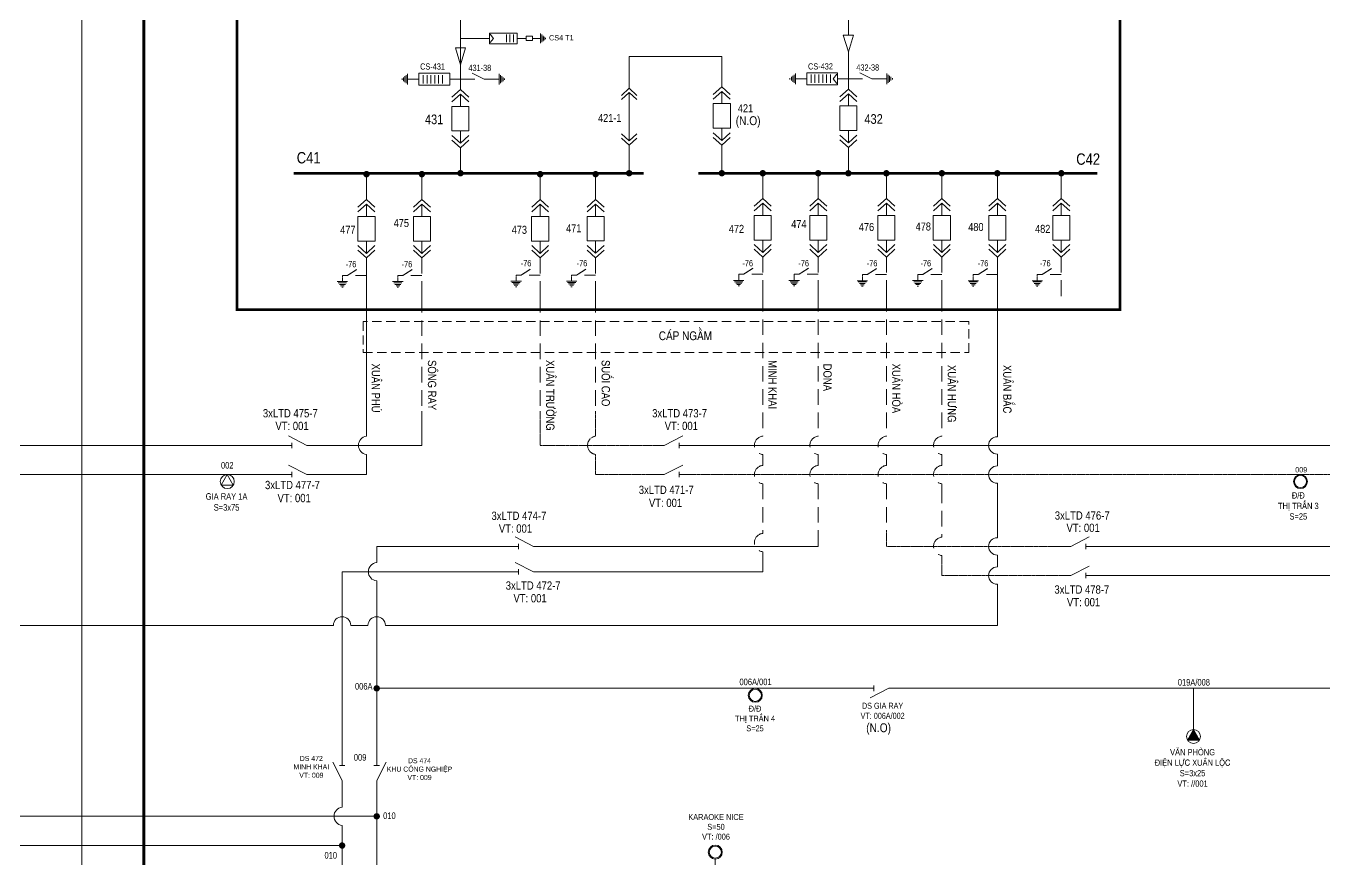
# Model space of a CAD drawing. Header units: inches. Extents: x 3694 to 9715, y -885 to 919.
# Drawn here: x 6742.3 to 7160.1, y 323.3 to 591.5 of the extents above; entities that cross this region are included whole.
import ezdxf
from ezdxf.enums import TextEntityAlignment as Align

# ---------------------------------------------------------------- set-up
doc = ezdxf.new("R2010")
doc.units = ezdxf.units.IN
doc.header["$LTSCALE"] = 0.2
doc.header["$MEASUREMENT"] = 0
doc.linetypes.add('DASHED', pattern=[0.75, 0.5, -0.25])
doc.layers.get('0').update_dxf_attribs({"lineweight": 5})
for name, color, linetype, lineweight in [('Cap ngam', 1, 'DASHED', 15), ('Day 110kV', 4, 'Continuous', 13), ('Day 22kV', 1, 'Continuous', 13), ('Khung', 7, 'Continuous', 13), ('TBA', 5, 'Continuous', 9), ('Text', 7, 'Continuous', 9), ('Thay', 8, 'Continuous', 13), ('Thiet bi', 3, 'Continuous', 9), ('Tuyen 471', 3, 'Continuous', 13), ('Tuyen 473', 5, 'Continuous', 13), ('Tuyen 475', 6, 'Continuous', 13), ('Tuyen 476', 4, 'Continuous', 13), ('Tuyen 477', 5, 'Continuous', 13), ('Tuyen 478', 1, 'Continuous', 13), ('Tuyen 480', 1, 'Continuous', 13)]:
    doc.layers.add(name, color=color, linetype=linetype, lineweight=lineweight)
doc.styles.add('V-H-C', font='VHELVCN_0.TTF')
doc.styles.add('V-H-C-B', font='VHELVCB_0.TTF')

# ---------------------------------------------------------------- blocks, each defined once
blk = doc.blocks.new('MAT CAT')
at = {"color": 0}
for points in [[(-0.97, 5.81), (0, 6.7), (0.97, 5.81)], [(-0.97, 5.28), (0, 6.17), (0.97, 5.28)], [(0, 4.76), (0, 6.17)], [(0, 1.94), (0, 0.53)], [(-0.97, 1.42), (0, 0.53), (0.97, 1.42)], [(-0.97, 0.89), (0, 0), (0.97, 0.89)]]:
    blk.add_lwpolyline(points, dxfattribs=at)
blk.add_lwpolyline([(-0.98, 4.76), (0.98, 4.76), (0.98, 1.94), (-0.98, 1.94)], close=True, dxfattribs=at)
blk = doc.blocks.new('NOI DAT')
at = {"color": 0}
for points in [[(0.6, 0), (-0.6, 0)], [(-0.47, -0.15), (0.47, -0.15)], [(-0.34, -0.31), (0.34, -0.31)], [(-0.21, -0.46), (0.21, -0.46)], [(-0.08, -0.62), (0.08, -0.62)]]:
    blk.add_lwpolyline(points, dxfattribs=at)
blk = doc.blocks.new('DTD MC')
at = {"layer": 'Day 110kV', "color": 1, "linetype": 'DASHED'}
blk.add_lwpolyline([(1377.92, 454.43), (1374.95, 452.52), (1373.34, 452.52), (1373.34, 450.53)], dxfattribs=at)
at = {"layer": 'Thiet bi'}
for points in [[(1373.34, 452.52), (1374.95, 452.52), (1377.92, 454.43)], [(1381.08, 452.52), (1377.54, 452.52)]]:
    blk.add_lwpolyline(points, dxfattribs=at)
at = {"layer": 'Thiet bi', "xscale": 2.809729812779096, "yscale": 2.809729812779096, "zscale": 2.809729812779032}
blk.add_blockref('NOI DAT', (1373.34, 450.53), dxfattribs=at)
blk = doc.blocks.new('ALTD')
at = {"color": 0}
for points in [[(3.38, 1.08), (1.27, 0), (0, 0)], [(2.99, 0.31), (2.99, -0.31)], [(2.99, 0), (4.73, 0)]]:
    blk.add_lwpolyline(points, dxfattribs=at)
blk = doc.blocks.new('TBA 3P')
at = {"color": 0}
blk.add_lwpolyline([(0, 1.6, 0, 1.39, 0), (0, 0.4, 0, 0, 0)], format="xyseb", dxfattribs=at)
blk.add_lwpolyline([(-0.69, 0.4), (0.69, 0.4), (0, 1.6)], close=True, dxfattribs=at)
blk.add_circle((0, 0.8), 0.8, dxfattribs=at)

msp = doc.modelspace()

# ---------------------------------------------------------------- linework, layer by layer
at = {"layer": 'Cap ngam', "linetype": 'DASHED', "ltscale": 50}
for points in [[(6869.74, 516.82), (6869.74, 504.24), (6869.74, 504.24), (6869.74, 467.47), (6869.74, 467.47)], [(7075.52, 517.12), (7075.52, 504.54), (7075.52, 504.54), (7075.52, 504.73)]]:
    msp.add_lwpolyline(points, dxfattribs=at)
at = {"layer": 'Cap ngam', "color": 5, "linetype": 'DASHED', "ltscale": 50}
msp.add_lwpolyline([(6907.79, 516.82), (6907.79, 504.24), (6907.79, 504.24), (6907.79, 467.47)], dxfattribs=at)
at = {"layer": 'Cap ngam', "color": 3, "linetype": 'DASHED', "ltscale": 50}
msp.add_lwpolyline([(6925.65, 516.83), (6925.65, 504.24), (6925.65, 504.24), (6925.65, 467.48)], dxfattribs=at)
at = {"layer": 'Cap ngam', "linetype": 'DASHED', "ltscale": 50}
for points in [[(6979.44, 517.12), (6979.44, 504.54), (6979.44, 504.54), (6979.44, 459.45, 0.908238), (6979.44, 453.55), (6979.44, 450.05, 0.908238), (6979.44, 444.15), (6979.44, 444.15)], [(6997.29, 517.12), (6997.29, 504.54), (6997.29, 504.54), (6997.29, 459.45, 0.908238), (6997.29, 453.55), (6997.29, 450.05, 0.908238), (6997.29, 444.15), (6997.29, 428.89)], [(6979.44, 444.15), (6979.44, 444.15), (6979.44, 444.15), (6979.44, 428.16, 0.908238), (6979.44, 422.26), (6979.44, 420.33)]]:
    msp.add_lwpolyline(points, format="xyb", dxfattribs=at)
at = {"layer": 'Cap ngam', "color": 4, "ltscale": 50}
msp.add_lwpolyline([(7019.23, 517.12), (7019.23, 504.54), (7019.23, 504.54), (7019.23, 459.45, 0.908238), (7019.23, 453.55), (7019.23, 450.05, 0.908238), (7019.23, 444.15), (7019.23, 428.89)], format="xyb", dxfattribs=at)
at = {"layer": 'Cap ngam', "ltscale": 50}
for points in [[(7037.08, 517.12), (7037.08, 504.54), (7037.08, 504.54), (7037.08, 459.45, 0.908238), (7037.08, 453.55), (7037.08, 450.05, 0.908238), (7037.08, 444.15), (7037.08, 442.92)], [(7037.08, 442.92), (7037.08, 442.92), (7037.08, 442.92), (7037.08, 426.93, 0.908238), (7037.08, 421.03), (7037.08, 419.1)]]:
    msp.add_lwpolyline(points, format="xyb", dxfattribs=at)
at = {"layer": 'Cap ngam', "color": 5, "linetype": 'DASHED'}
msp.add_lwpolyline([(6907.79, 467.47), (6907.79, 456.49), (6944.17, 456.49)], dxfattribs=at)
at = {"layer": 'Cap ngam', "color": 3, "linetype": 'DASHED'}
msp.add_lwpolyline([(6925.65, 467.48), (6925.65, 459.46, 0.880264), (6925.65, 453.56), (6925.65, 447.1), (6944.17, 447.09)], format="xyb", dxfattribs=at)
at = {"layer": 'Cap ngam', "color": 4}
msp.add_lwpolyline([(7019.23, 428.89), (7019.23, 423.97), (7075.04, 423.97)], dxfattribs=at)
at = {"layer": 'Cap ngam'}
msp.add_lwpolyline([(7037.08, 419.1), (7037.08, 414.57), (7075.04, 414.57)], dxfattribs=at)
at = {"layer": 'Day 110kV'}
for points in [[(6882.13, 589.66), (6882.13, 584.41)], [(6882.13, 587.51), (6891.45, 587.51)], [(6891.69, 586.13), (6892.79, 587.51), (6891.69, 588.89)], [(6896.93, 588.73), (6896.93, 586.29)], [(6898.05, 588.73), (6898.05, 586.29)], [(6899.17, 588.73), (6899.17, 586.29)], [(6903.32, 587.51), (6900.43, 587.51)], [(6907.93, 587.51), (6905.31, 587.51)]]:
    msp.add_lwpolyline(points, dxfattribs=at)
for points in [[(6891.45, 589.23), (6900.43, 589.23), (6900.43, 585.78), (6891.45, 585.78)], [(6903.32, 588.19), (6905.31, 588.19), (6905.31, 586.83), (6903.32, 586.83)], [(6880.5, 584.41), (6882.13, 579.02), (6883.76, 584.41)]]:
    msp.add_lwpolyline(points, close=True, dxfattribs=at)
at = {"layer": 'Day 22kV', "const_width": 0.843}
msp.add_lwpolyline([(6828.41, 544.1), (6941.16, 544.1)], dxfattribs=at)
at = {"layer": 'Day 22kV', "color": 2, "const_width": 1.01}
for points in [[(6851.89, 544.32, 1), (6851.89, 543.27, 1), (6851.89, 544.32, 2.414214)], [(6869.74, 544.32, 1), (6869.74, 543.27, 1), (6869.74, 544.32, 2.414214)], [(6907.79, 544.32, 1), (6907.79, 543.27, 1), (6907.79, 544.32, 2.414214)], [(6925.65, 544.32, 1), (6925.65, 543.27, 1), (6925.65, 544.32, 2.414214)], [(6936.44, 544.62, 1), (6936.44, 543.57, 1), (6936.44, 544.62, 2.414214)]]:
    msp.add_lwpolyline(points, format="xyb", dxfattribs=at)
at = {"layer": 'Day 22kV'}
for points in [[(6851.89, 535.65), (6851.89, 543.79)], [(6869.74, 535.65), (6869.74, 543.79)], [(6907.79, 535.65), (6907.79, 543.79)], [(6925.65, 535.65), (6925.65, 543.79)], [(6979.44, 535.93), (6979.44, 544.08)], [(6997.29, 535.94), (6997.29, 544.09)], [(7019.23, 535.94), (7019.23, 544.09)], [(7037.08, 535.95), (7037.08, 544.1)], [(7054.94, 535.94), (7054.94, 544.09)], [(7075.52, 535.95), (7075.52, 544.1)], [(6855.18, 418.76), (6855.18, 423.97), (6895.96, 423.97)], [(6844.05, 358.3), (6844.05, 415.8), (6895.96, 415.8)], [(6855.18, 378.28), (7010.27, 378.28)], [(6523.14, 337.08), (6855.18, 337.08), (6855.18, 289.86), (6855.18, 289.86)], [(6844.05, 327.68), (6595.2, 327.68)], [(6844.05, 327.68), (6844.05, 327.68), (6844.05, 280.46), (6844.05, 280.46)]]:
    msp.add_lwpolyline(points, dxfattribs=at)
at = {"layer": 'Day 22kV', "const_width": 1.01}
for points in [[(6882.13, 544.63, 1), (6882.13, 543.58, 1), (6882.13, 544.63, 2.414214)], [(6966.25, 544.62, 1), (6966.25, 543.57, 1), (6966.25, 544.62, 2.414214)], [(6979.44, 544.61, 1), (6979.44, 543.56, 1), (6979.44, 544.61, 2.414214)], [(6997.29, 544.61, 1), (6997.29, 543.56, 1), (6997.29, 544.61, 2.414214)], [(7006.99, 544.61, 1), (7006.99, 543.56, 1), (7006.99, 544.61, 2.414214)], [(7019.23, 544.61, 1), (7019.23, 543.56, 1), (7019.23, 544.61, 2.414214)], [(7037.08, 544.61, 1), (7037.08, 543.56, 1), (7037.08, 544.61, 2.414214)], [(7054.94, 544.61, 1), (7054.94, 543.56, 1), (7054.94, 544.61, 2.414214)], [(7075.52, 544.62, 1), (7075.52, 543.57, 1), (7075.52, 544.62, 2.414214)], [(6855.18, 378.8, 1), (6855.18, 377.75, 1), (6855.18, 378.8, 2.414214)], [(6855.18, 337.6, 1), (6855.18, 336.55, 1), (6855.18, 337.6, 2.414214)], [(6844.05, 328.2, 1), (6844.05, 327.16, 1), (6844.05, 328.2, 2.414214)]]:
    msp.add_lwpolyline(points, format="xyb", dxfattribs=at)
at = {"layer": 'Day 22kV', "color": 5, "const_width": 0.843}
msp.add_lwpolyline([(6958.71, 544.09), (7087.09, 544.09)], dxfattribs=at)
at = {"layer": 'Day 22kV', "ltscale": 50}
msp.add_lwpolyline([(6855.18, 418.76, 0.908238), (6855.18, 412.86), (6855.18, 358.3)], format="xyb", dxfattribs=at)
at = {"layer": 'Day 22kV', "color": 1}
msp.add_lwpolyline([(6979.44, 420.33), (6979.44, 415.8), (6909.24, 415.8)], dxfattribs=at)
at = {"layer": 'Day 22kV', "elevation": -1}
msp.add_lwpolyline([(6964.16, 323.32), (6964.16, 300.31)], dxfattribs=at)
at = {"layer": 'Khung'}
msp.add_lwpolyline([(6760.27, 918.53), (9715.27, 918.53), (9715.27, -836.47), (6760.27, -836.47)], close=True, dxfattribs=at)
at = {"layer": 'Khung', "const_width": 1}
msp.add_lwpolyline([(6780.27, 898.53), (9695.27, 898.53), (9695.27, -816.47), (6780.27, -816.47)], close=True, dxfattribs=at)
at = {"layer": 'Khung', "color": 2, "const_width": 0.84}
msp.add_lwpolyline([(6810.24, 729.08), (7094.45, 729.08), (7094.45, 500.19), (6810.24, 500.19)], close=True, dxfattribs=at)
at = {"layer": 'TBA', "elevation": 0.64}
msp.add_lwpolyline([(6807.1, 447.09), (6805.15, 443.72), (6809.04, 443.72)], close=True, dxfattribs=at)
at = {"layer": 'TBA', "ltscale": 2}
msp.add_circle((6807.1, 444.84, 0.64), 2.25, dxfattribs=at)
at = {"layer": 'TBA', "color": 3}
for radius in [2.25, 1.95]:
    msp.add_circle((7152.5, 444.84), radius, dxfattribs=at)
at = {"layer": 'TBA'}
for centre, radius in [((6977.04, 376.03), 2.25), ((6977.04, 376.03), 1.95), ((6964.16, 325.57, -1), 2.25), ((6964.16, 325.57, -1), 1.95)]:
    msp.add_circle(centre, radius, dxfattribs=at)
at = {"layer": 'Text', "color": 1, "linetype": 'Continuous'}
for p, q in [((6936.44, 570.11), (6936.44, 554.49)), ((6936.44, 553.12), (6936.44, 544.1)), ((6966.25, 553.12), (6966.25, 544.09))]:
    msp.add_line(p, q, dxfattribs=at)
msp.add_lwpolyline([(6966.25, 571.94), (6966.25, 581.62), (6936.44, 581.62), (6936.44, 571.48)], dxfattribs=at)
at = {"layer": 'Thay', "linetype": 'DASHED', "ltscale": 30}
msp.add_lwpolyline([(6850.84, 486.36), (7045.77, 486.36), (7045.77, 496.41), (6850.84, 496.41)], close=True, dxfattribs=at)
at = {"layer": 'Thiet bi'}
for p, q in [((6882.13, 571.07), (6882.13, 593.35)), ((7006.99, 571.19), (7006.99, 583.13)), ((7006.99, 552.37), (7006.99, 544.09))]:
    msp.add_line(p, q, dxfattribs=at)
for points in [[(6865.09, 574.37), (6868.78, 574.37)], [(6870.16, 573.02), (6870.16, 575.71)], [(6871.4, 573.02), (6871.4, 575.71)], [(6872.63, 573.02), (6872.63, 575.71)], [(6873.87, 573.02), (6873.87, 575.71)], [(6875.1, 573.02), (6875.1, 575.71)], [(6876.34, 573.02), (6876.34, 575.71)], [(6878.67, 574.37), (6886.74, 574.37)], [(6894.56, 574.37), (6889.73, 574.37), (6885.86, 576.28)], [(6989.94, 574.49), (6993.63, 574.49)], [(6995.02, 573.15), (6995.02, 575.84)], [(6996.25, 573.15), (6996.25, 575.84)], [(6997.48, 573.15), (6997.48, 575.84)], [(6998.72, 573.15), (6998.72, 575.84)], [(6999.95, 573.15), (6999.95, 575.84)], [(7001.19, 573.15), (7001.19, 575.84)], [(7003.26, 576.01), (7002.05, 574.49), (7003.26, 572.97)], [(7003.52, 574.49), (7011.59, 574.49)], [(7019.41, 574.49), (7014.58, 574.49), (7010.71, 576.41)], [(6933.93, 569.17), (6936.44, 571.48), (6938.95, 569.17)], [(6933.93, 567.8), (6936.44, 570.11), (6938.95, 567.8)], [(6933.93, 556.8), (6936.44, 554.49), (6938.95, 556.8)], [(6933.93, 555.43), (6936.44, 553.12), (6938.95, 555.43)]]:
    msp.add_lwpolyline(points, dxfattribs=at)
for points in [[(6878.67, 572.47), (6868.78, 572.47), (6868.78, 576.27), (6878.67, 576.27)], [(7003.52, 572.59), (6993.63, 572.59), (6993.63, 576.39), (7003.52, 576.39)]]:
    msp.add_lwpolyline(points, close=True, dxfattribs=at)
at = {"layer": 'Tuyen 471', "linetype": 'DASHED'}
msp.add_lwpolyline([(6957.46, 447.09), (7249.7, 447.09), (7249.7, 402.12)], dxfattribs=at)
at = {"layer": 'Tuyen 473'}
for points in [[(6957.46, 456.49), (7258.04, 456.49), (7258.04, 378.28)], [(7023.55, 378.28), (7383.39, 378.28)], [(7118.07, 378.28), (7118.07, 365.02)]]:
    msp.add_lwpolyline(points, dxfattribs=at)
at = {"layer": 'Tuyen 475', "color": 1, "linetype": 'Continuous'}
msp.add_line((6882.13, 552.25), (6882.13, 544.1), dxfattribs=at)
at = {"layer": 'Tuyen 475', "linetype": 'Continuous'}
msp.add_lwpolyline([(7006.99, 593.45), (7006.99, 588.52)], dxfattribs=at)
msp.add_lwpolyline([(7005.36, 588.52), (7006.99, 583.13), (7008.62, 588.52)], close=True, dxfattribs=at)
at = {"layer": 'Tuyen 475'}
msp.add_lwpolyline([(6869.74, 467.47), (6869.74, 456.49), (6836.29, 456.49)], dxfattribs=at)
at = {"layer": 'Tuyen 475', "elevation": -0.64}
msp.add_lwpolyline([(6318.86, -99.75), (6318.86, 456.49), (6823.01, 456.49)], dxfattribs=at)
at = {"layer": 'Tuyen 475', "color": 1, "linetype": 'Continuous'}
for points in [[(6997.29, 428.89), (6997.29, 423.97), (6909.24, 423.97)], [(6855.18, 345.02), (6855.18, 337.08)]]:
    msp.add_lwpolyline(points, dxfattribs=at)
msp.add_lwpolyline([(6844.05, 345.02), (6844.05, 340.04, 0.880264), (6844.05, 334.14), (6844.05, 327.68), (6844.05, 327.68)], format="xyb", dxfattribs=at)
at = {"layer": 'Tuyen 476'}
msp.add_lwpolyline([(7088.32, 423.97), (7174.43, 423.97), (7174.43, 413.37)], dxfattribs=at)
at = {"layer": 'Tuyen 477', "ltscale": 50}
msp.add_lwpolyline([(6851.89, 516.82), (6851.89, 504.24), (6851.89, 504.24), (6851.89, 467.48)], dxfattribs=at)
at = {"layer": 'Tuyen 477'}
msp.add_lwpolyline([(6851.89, 467.48), (6851.89, 459.46, 0.880271), (6851.89, 453.56), (6851.89, 447.1), (6836.29, 447.09)], format="xyb", dxfattribs=at)
msp.add_lwpolyline([(6823.01, 447.09), (6327.74, 447.09), (6327.74, -144.43)], dxfattribs=at)
at = {"layer": 'Tuyen 478'}
msp.add_lwpolyline([(7088.32, 414.57), (7164.95, 414.57)], dxfattribs=at)
at = {"layer": 'Tuyen 480', "ltscale": 50}
msp.add_lwpolyline([(7054.94, 517.12), (7054.94, 459.29, 1), (7054.94, 453.69), (7054.94, 449.89, 1), (7054.94, 444.29), (7054.94, 426.77, 1), (7054.94, 421.17), (7054.94, 417.37, 1), (7054.94, 411.77), (7054.94, 398.54), (6857.98, 398.54, 1), (6852.38, 398.54), (6846.85, 398.54, 1), (6841.25, 398.54), (6368.41, 398.54)], format="xyb", dxfattribs=at)

# ---------------------------------------------------------------- block references
at = {"layer": 'Day 110kV', "xscale": -2.549569644929306, "yscale": 2.549569644929306, "zscale": 2.549569644929121, "rotation": 90}
msp.add_blockref('NOI DAT', (6907.93, 587.51), dxfattribs=at)
at = {"layer": 'Day 110kV', "color": 1, "linetype": 'DASHED'}
for p in [(5470.81, 58.66), (5488.66, 58.66), (5526.71, 58.78), (5544.57, 58.78), (5598.36, 59.07), (5616.22, 59.07), (5638.15, 58.98), (5656, 58.99), (5673.86, 58.98), (5694.44, 58.98)]:
    msp.add_blockref('DTD MC', p, dxfattribs=at)
at = {"layer": 'TBA', "xscale": 2.809729812779551, "yscale": 2.809729812779551, "zscale": 2.809729812779032}
msp.add_blockref('TBA 3P', (7118.07, 360.52), dxfattribs=at)
at = {"layer": 'Thiet bi', "yscale": 2.809729812779551, "zscale": 2.809729812779032}
for name, p, xscale, rotation in [('NOI DAT', (6865.09, 574.37), -2.809729812779551, 270), ('NOI DAT', (6894.56, 574.37), 2.809729812779551, 90), ('NOI DAT', (6989.94, 574.49), -2.809729812779551, 270), ('NOI DAT', (7019.41, 574.49), 2.809729812779551, 90), ('MAT CAT', (6882.13, 571.07), 2.809729812779551, 180), ('MAT CAT', (7006.99, 571.19), 2.809729812779551, 180), ('ALTD', (7023.55, 378.28), 2.809729812779551, 180), ('ALTD', (6844.05, 345.02), 2.809729812779551, 90), ('ALTD', (6855.18, 345.02), -2.809729812779551, 270)]:
    msp.add_blockref(name, p, dxfattribs=dict(at, xscale=xscale, rotation=rotation))
for name, p, xscale in [('MAT CAT', (6966.25, 553.12), 2.809729812779551), ('MAT CAT', (6851.89, 516.82), 2.809729812779551), ('MAT CAT', (6869.74, 516.82), 2.809729812779551), ('MAT CAT', (6907.79, 516.82), 2.809729812779551), ('MAT CAT', (6925.65, 516.83), 2.809729812779551), ('MAT CAT', (6979.44, 517.12), 2.809729812779551), ('MAT CAT', (6997.29, 517.12), 2.809729812779551), ('MAT CAT', (7019.23, 517.12), 2.809729812779551), ('MAT CAT', (7037.08, 517.12), 2.809729812779551), ('MAT CAT', (7054.94, 517.12), 2.809729812779551), ('MAT CAT', (7075.52, 517.12), 2.809729812779551), ('ALTD', (6944.17, 456.49), 2.809729812779551), ('ALTD', (6944.17, 447.09), 2.809729812779551), ('ALTD', (6909.24, 423.97), -2.809729812779551), ('ALTD', (6909.24, 415.8), -2.809729812779551)]:
    msp.add_blockref(name, p, dxfattribs=dict(at, xscale=xscale))
at = {"layer": 'Thiet bi', "color": 6, "xscale": -2.809729812779551, "yscale": 2.809729812779551, "zscale": 2.809729812779032}
msp.add_blockref('ALTD', (6836.29, 456.49), dxfattribs=at)
at = {"layer": 'Thiet bi', "color": 5, "xscale": -2.809729812779551, "yscale": 2.809729812779551, "zscale": 2.809729812779032}
msp.add_blockref('ALTD', (6836.29, 447.09), dxfattribs=at)
at = {"layer": 'Thiet bi', "color": 4, "xscale": 2.809729812779551, "yscale": 2.809729812779551, "zscale": 2.809729812779032}
msp.add_blockref('ALTD', (7075.04, 423.97), dxfattribs=at)
at = {"layer": 'Thiet bi', "color": 1, "xscale": 2.809729812779551, "yscale": 2.809729812779551, "zscale": 2.809729812779032}
msp.add_blockref('ALTD', (7075.04, 414.57), dxfattribs=at)

# ---------------------------------------------------------------- texts
at = {"layer": 'Text', "style": 'V-H-C-B'}
for s, height, p in [('CS4 T1', 1.707, (6910.65, 586.86)), ('CS-431', 1.981, (6869.16, 577.46)), ('431-38', 1.981, (6884.7, 577.02)), ('CS-432', 1.981, (6994.01, 577.5)), ('432-38', 1.981, (7009.55, 577.15)), ('421', 2.575, (6971.43, 563.72)), ('431', 3.089, (6870.72, 559.89)), ('421-1', 2.575, (6926.42, 560.58)), ('432', 3.089, (7012.16, 560.01)), ('C41', 3.653, (6829.45, 547.26)), ('C42', 3.653, (7080.33, 546.83)), ('477', 2.575, (6843.44, 524.6)), ('475', 2.575, (6860.65, 526.78)), ('473', 2.575, (6898.63, 524.6)), ('471', 2.575, (6916.14, 525.07)), ('472', 2.575, (6968.51, 524.89)), ('474', 2.575, (6988.61, 526.46)), ('476', 2.575, (7010.36, 525.5)), ('478', 2.575, (7028.64, 525.66)), ('480', 2.575, (7045.57, 525.49)), ('482', 2.575, (7067.08, 524.9)), ('-76', 1.981, (6845.22, 513.83)), ('-76', 1.981, (6863.22, 513.83)), ('-76', 1.981, (6901.55, 514.13)), ('-76', 1.981, (6919.55, 514.13)), ('-76', 1.981, (6972.89, 514.12)), ('-76', 1.981, (6990.9, 514.12)), ('-76', 1.981, (7012.93, 514.12)), ('-76', 1.981, (7030.22, 514.13)), ('-76', 1.981, (7048.64, 514.12)), ('-76', 1.981, (7068.66, 514.13)), ('3xLTD 475-7', 2.6664, (6818.55, 465.5)), ('3xLTD 473-7', 2.6664, (6943.84, 465.5)), ('VT: 001', 2.666, (6822.59, 461.42)), ('VT: 001', 2.666, (6947.88, 461.42)), ('3xLTD 477-7', 2.6664, (6819.24, 442.4)), ('3xLTD 471-7', 2.6664, (6939.54, 440.84)), ('VT: 001', 2.666, (6823.28, 438.2)), ('VT: 001', 2.666, (6942.8, 436.64)), ('3xLTD 474-7', 2.6664, (6892.13, 432.48)), ('3xLTD 476-7', 2.6664, (7073.43, 432.58)), ('VT: 001', 2.666, (6894.5, 428.39)), ('VT: 001', 2.666, (7077.2, 428.61)), ('3xLTD 472-7', 2.6664, (6896.71, 410.04)), ('3xLTD 478-7', 2.6664, (7073.3, 408.76)), ('VT: 001', 2.666, (6899.21, 405.95)), ('VT: 001', 2.666, (7077.34, 404.68))]:
    msp.add_text(s, height=height, dxfattribs=at).set_placement(p)
at = {"layer": 'Text', "color": 1, "style": 'V-H-C-B'}
for p in [(6974.73, 559.59), (7016.72, 364.17)]:
    msp.add_text('(N.O)', height=2.851, dxfattribs=at).set_placement(p, align=Align.CENTER)
at = {"layer": 'Text', "style": 'V-H-C-B'}
for s, height, p in [('XUAÂN PHUÙ', 2.666, (6853.58, 482.82)), ('SOÂNG RAY', 2.666, (6871.67, 483.96)), ('XUAÂN TRÖÔØNG', 2.6664, (6909.72, 483.96)), ('SUOÁI CAO', 2.666, (6927.58, 483.96)), ('MINH KHAI', 2.666, (6981.28, 483.95)), ('DONA', 2.666, (6998.96, 482.8)), ('XUAÂN HOØA', 2.666, (7021.09, 482.8)), ('XUAÂN HÖNG', 2.666, (7038.97, 482.38)), ('XUAÂN BAÉC', 2.666, (7056.82, 482.38))]:
    msp.add_text(s, height=height, rotation=270, dxfattribs=at).set_placement(p)
at = {"layer": 'Text', "attachment_point": 5}
for s, insert, char_height, width, style in [('CAÙP NGAÀM ', (6954.54, 491.74), 2.8097, 91.8925, 'V-H-C-B'), ('002', (6807.09, 450.07, 0.64), 2.107, 7.0464, 'V-H-C'), ('{\\fVNI-Helve-Condense|b0|i0|c0|p2;009}', (7152.74, 448.62), 1.6858, 5.6371, 'V-H-C'), ('GIA RAY 1A\\PS=3x75', (6806.87, 438.27), 2.107, 28.1807, 'V-H-C'), ('Ñ/Ñ\\PTHÒ TRAÁN 3\\PS=25', (7151.81, 436.99), 2.023, 27.0534, 'V-H-C'), ('006A/001', (6977.11, 380.34), 2.107, 7.0464, 'V-H-C'), ('019A/008', (7118.2, 380.21), 2.107, 7.0464, 'V-H-C'), ('006A', (6851.02, 378.92), 2.107, 7.0464, 'V-H-C'), ('Ñ/Ñ\\PTHÒ TRAÁN 4\\PS=25', (6976.95, 368.56), 1.8966, 25.3626, 'V-H-C'), ('DS GIA RAY\\PVT: 006A/002', (7018.01, 371.03), 1.944, 21.8967, 'V-H-C'), ('DS 472\\PMINH KHAI\\PVT: 009', (6834.15, 352.99), 1.62, 640.3037, 'V-H-C'), ('009', (6849.84, 356.03), 2.107, 7.0464, 'V-H-C'), ('DS 474\\PKHU COÂNG NGHIEÄP\\PVT: 009', (6868.96, 352.26), 1.62, 50.3671, 'V-H-C'), ('VAÊN PHOØNG\\PÑIEÄN LÖÏC XUAÂN LOÄC\\PS=3x25\\PVT: //001', (7117.77, 352.65), 2.023, 27.0534, 'V-H-C'), ('010', (6859.28, 337.25), 2.107, 7.0464, 'V-H-C'), ('KARAOKE NICE\\PS=50\\PVT: /006', (6964.38, 333.68, -1), 1.8966, 25.3626, 'V-H-C'), ('010', (6840.4, 324.51), 2.107, 7.0464, 'V-H-C')]:
    msp.add_mtext(s, dxfattribs=dict(at, insert=insert, char_height=char_height, width=width, style=style))

doc.saveas('drawing.dxf')
